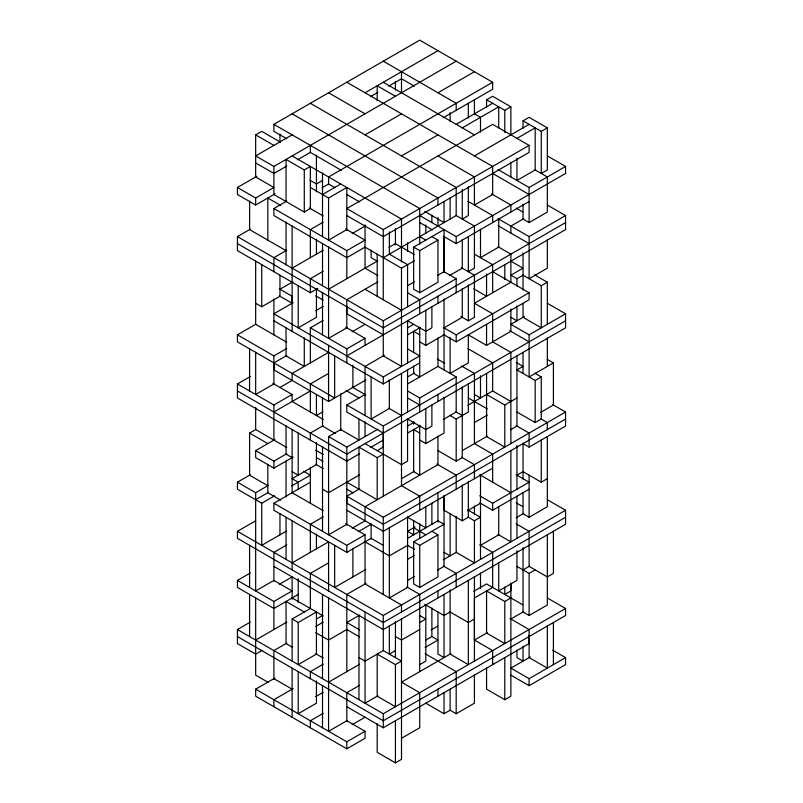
<?xml version="1.0" encoding="UTF-8"?>
<svg xmlns="http://www.w3.org/2000/svg" width="803" height="803" viewBox="0 0 803 803"><rect width="100%" height="100%" fill="white"/><g stroke="black" fill="none" stroke-linecap="round" stroke-linejoin="round"><path stroke-width="1.2" d="M262.099 650.38L255.665 654.094L237.437 643.574L237.437 629.542L250.305 622.104M359.684 453.715L346.816 461.143L237.437 397.987L237.437 383.954L250.305 376.527M249.592 390.971L249.592 348.873M255.665 352.387L255.665 394.484L273.893 383.954M273.893 440.094L273.893 405.003L237.437 383.954M273.893 384.788L273.893 355.89L286.761 348.462M286.049 327.413L286.049 355.89L304.277 366.419L304.277 337.943M286.049 201.533L286.049 159.426L304.277 169.955L310.349 166.442L310.349 208.549L304.277 212.052L273.893 194.517L273.893 166.442L255.665 155.923L292.121 134.874M292.121 717.24L292.121 668.126M292.121 569.899L292.121 520.776M272.819 383.342L292.121 394.484L292.121 401.5L323.218 419.457M304.277 212.052L304.277 169.955M310.349 586.2L310.349 608.483L292.121 619.013L292.121 661.11M310.349 362.906L310.349 340.623M323.218 320.397L310.349 327.825L310.349 341.857M322.505 531.305L322.505 447.11M322.505 334.841L322.505 292.744M328.578 590.948L328.578 541.834L292.121 562.883M328.578 345.37L328.578 401.5L273.893 369.922L273.893 362.906L286.761 355.478M359.684 488.796L346.816 496.224L346.816 503.24L383.272 524.289L565.563 419.046L565.563 412.029L552.695 404.592M346.816 525.112L346.816 459.898M346.816 328.648L346.816 306.365M401.5 611.996L401.5 604.98L365.044 583.932L365.044 534.818L345.742 523.666M365.044 415.532L365.044 366.419L384.346 355.277M371.116 376.938L371.116 419.036L389.345 408.516L389.345 380.04M377.189 100.616L377.189 85.76L395.427 96.28M237.437 636.558L383.272 720.753L565.563 615.5L565.563 608.483L383.272 713.737L383.272 727.769L529.107 643.574L529.107 629.542L509.805 618.39M273.893 566.386L383.272 629.532L565.563 524.289L565.563 510.256L383.272 615.5L383.272 650.591L401.5 661.11L395.427 664.623L377.189 654.094L377.189 696.191L395.427 706.72L395.427 664.623M565.563 412.029L383.272 517.273L383.272 594.451M383.272 496.224L383.272 431.833M456.184 292.744L456.184 278.711L383.272 320.809L383.272 355.89L401.5 366.419L401.5 268.182L365.044 247.133L346.816 257.663L273.893 215.565L273.893 208.549L286.761 201.111M401.5 619.013L401.5 759.337L395.427 762.85L377.189 752.321L377.189 723.844M401.5 373.435L401.5 485.695L419.728 496.224L419.728 510.256M407.573 251.469L407.573 242.807M425.811 233.512L425.811 224.85M444.039 495.401L444.039 510.256L462.267 520.776L468.34 517.273L468.34 481.368M444.039 272.518L444.039 236.614M462.267 239.706L462.267 268.182L449.399 275.61M492.651 664.623L492.651 650.591L474.422 640.061L474.422 597.964L492.651 587.435L492.651 552.354L479.782 544.926M510.879 309.045L510.879 331.338L486.568 345.37L486.568 324.322M492.651 319.574L492.651 341.857L510.879 352.387L510.879 443.597M498.723 127.858L498.723 106.809L462.267 127.858M486.568 668.126L486.568 689.175L504.796 699.704L510.879 696.191L510.879 583.108M510.879 450.613L510.879 541.834L498.011 534.396M510.879 176.971L510.879 162.116M516.951 650.179L516.951 657.607L523.034 661.11L523.034 646.254M516.951 158.191L516.951 180.474L535.179 169.955L535.179 127.858L516.951 138.377M523.034 479.09L523.034 443.186M529.107 635.314L529.107 657.607L547.335 668.126L547.335 626.029M522.673 443.397L529.107 447.11L529.107 433.078L516.239 425.64M553.408 664.623L553.408 622.516M274.967 193.894L255.665 205.036L237.437 194.517L237.437 187.5L255.665 198.02L273.893 187.5L255.665 176.971L255.665 134.874L261.738 131.361L279.966 141.89M286.761 138.789L273.893 131.361L273.893 124.345L419.728 40.15L492.651 82.247L492.651 89.263L443.316 117.74M365.044 92.777L437.956 50.679M370.404 96.691L377.912 92.365M388.632 86.172L401.5 78.744L414.368 86.172M237.437 187.5L256.739 176.349M273.893 166.442L456.184 61.199M286.761 166.03L273.893 173.458L255.665 162.939M297.481 159.837L310.349 152.409L341.446 170.366M365.044 134.874L401.5 113.825M437.956 92.777L474.422 71.728M322.505 180.484L316.432 183.987L309.998 180.273M492.651 82.247L328.578 176.971L328.578 183.987L335.012 187.701M317.858 288.407L310.349 292.744L237.437 250.646L237.437 236.614L250.305 229.186M322.144 187.701L328.578 183.987M322.505 194.517L340.733 183.987M486.568 107.221L486.568 99.793L492.651 96.28L510.879 106.809L510.879 135.285M310.349 187.5L328.578 198.02L346.816 187.49L346.816 230.421M401.5 155.923L437.956 134.874M456.184 124.345L492.651 103.296M486.568 99.793L504.796 110.312L510.879 106.809M323.218 222.17L310.349 229.598L310.349 257.663M286.761 250.235L273.893 257.663L273.893 271.695M523.034 120.841L529.107 117.328L547.335 127.858L547.335 169.955L541.262 173.458L541.262 131.361L523.034 120.841L523.034 128.269M346.816 229.598L328.578 240.117L328.578 198.02M474.422 155.923L529.107 124.345M292.121 268.182L323.218 250.235M352.176 233.512L365.044 226.085M541.262 131.361L547.335 127.858M279.966 289.231L292.834 281.803M273.893 208.549L346.816 250.646L365.044 240.117L345.742 228.975M529.107 145.393L492.651 124.345L346.816 208.549L383.272 229.598L529.107 145.393L529.107 152.409L383.272 236.614L346.816 215.565M255.665 303.273L261.738 306.776L279.966 296.247L279.966 275.198M323.218 271.284L310.349 278.711L310.349 292.744M334.66 355.89L334.66 397.987L237.437 341.857L237.437 334.841L255.665 324.322L286.761 342.269M293.195 302.651L273.893 313.792L383.272 376.938L419.728 355.89L407.934 349.084M388.993 247.344L395.427 243.63L414.368 254.561M328.578 289.231L377.912 260.754M383.272 257.663L456.184 215.565L456.184 187.49L310.349 103.296M431.884 236.614L437.956 240.117L437.956 282.214L419.728 292.744L413.655 289.231L413.655 247.133L444.039 229.598L444.039 271.695L437.605 275.409M315.72 310.701L323.218 306.365M413.655 247.133L419.728 250.646L437.956 240.117M498.011 169.543L529.107 187.5L565.563 166.442L565.563 173.458L456.184 236.614L419.728 215.565M377.912 281.803L346.816 299.76L346.816 313.792L383.272 334.841M401.5 268.182L414.368 260.754M443.316 236.202L456.184 243.63L529.107 201.533M407.934 285.517L414.368 281.803M523.747 218.657L510.879 226.085L510.879 233.101M346.816 327.825L328.578 338.354L328.578 247.133M523.034 204.213L523.034 219.068L529.107 222.582L547.335 212.052L547.335 176.971L534.467 169.543M352.176 331.749L365.044 324.322M328.578 352.387L292.121 373.435L292.121 380.451L280.327 387.257M498.011 218.657L529.107 236.614L565.563 215.565L565.563 229.598L346.816 355.89M310.349 327.825L346.816 348.873L365.044 338.354L365.044 345.37M565.563 222.582L383.272 327.825L237.437 243.63M273.893 405.003L292.121 394.484M328.578 373.435L310.349 383.954L310.349 412.019M407.221 328.036L413.655 324.322M273.893 412.019L310.349 390.971M407.934 334.64L420.089 327.624M522.673 268.393L510.879 275.198L516.951 278.711L523.385 274.997M267.821 485.695L249.592 475.175L249.592 433.078L255.665 429.565L286.761 447.522M510.879 282.214L474.422 303.273L492.651 313.792L492.651 320.809M444.039 327.825L462.267 317.305L462.267 288.819M328.578 401.5L365.756 380.04M419.728 341.857L425.811 345.37L444.039 334.841M460.832 316.472L468.34 320.809L474.422 317.305L474.422 275.198L461.554 267.77M293.195 457.017L273.893 468.159L255.665 457.63L255.665 450.613L274.967 439.472M322.866 411.819L316.432 415.532L316.432 394.484M443.316 327.413L456.184 334.841L529.107 292.744L529.107 299.76L456.184 341.857L443.316 334.429M523.034 275.198L541.262 285.727L547.335 282.214L547.335 324.322M383.272 433.078L346.816 412.019L346.816 405.003L365.044 394.484M273.893 320.809L383.272 383.954L419.728 362.906M323.218 425.64L310.349 433.078L310.349 440.094M407.934 376.737L414.368 373.024M274.606 495.812L261.738 503.24L237.437 489.208L237.437 482.191L250.305 474.764M255.665 450.613L273.893 461.143L286.761 453.715M407.934 383.754L437.956 366.419L456.184 376.938L456.184 412.019L443.316 419.457M524.459 316.472L510.879 324.322L529.107 334.841L565.563 313.792L565.563 327.825L346.816 454.127L237.437 390.971M346.816 524.289L328.578 534.818L328.578 436.581L341.446 429.153M237.437 482.191L255.665 492.711L268.533 485.283M407.934 391.181L419.728 397.987L456.184 376.938M255.665 499.727L268.533 492.299M328.578 436.581L346.816 447.11L377.912 429.153M346.816 405.003L383.272 426.052L565.563 320.809M291.77 485.905L309.998 475.376M382.911 545.127L371.116 538.321L346.816 552.354L273.893 510.256L273.893 503.24L310.349 482.191M370.404 447.522L383.272 440.094M407.221 426.263L413.655 422.549M565.563 517.273L383.272 622.516L237.437 538.321L237.437 531.305L255.665 520.786M377.189 450.613L383.623 446.9M407.934 432.867L420.089 425.851M523.034 366.419L516.951 369.922L535.179 380.451L541.262 376.938L541.262 419.046L535.179 422.549L516.951 412.029M358.961 489.208L358.961 447.11L377.189 457.63L383.272 454.127M467.988 405.214L492.651 390.971L510.879 401.5M359.684 474.764L328.578 492.711L322.505 489.208M449.75 415.322L456.184 419.046L468.34 412.019L468.34 383.543M540.539 412.441L553.408 405.013L553.408 362.906L529.107 376.938L529.107 334.841M419.728 440.094L425.811 443.597L444.039 433.078L444.039 397.164M286.4 531.104L261.738 545.337L261.738 503.24M474.422 422.549L487.28 415.121M486.568 394.484L504.796 405.003L516.951 397.987M323.218 516.861L310.349 524.289L310.349 552.354M286.761 544.926L273.893 552.354L273.893 581.252M401.5 478.678L414.368 471.251M298.555 594.25L273.893 608.483L237.437 587.435L237.437 580.418L250.305 572.991M462.618 450.413L487.28 436.17M437.956 450.613L456.184 461.143L462.267 457.63L462.267 387.056M510.517 429.776L516.951 426.062L516.951 355.89M352.176 528.213L365.044 520.776L365.044 506.743L437.956 464.646L437.956 436.17M358.248 531.716L371.116 524.289M279.253 584.343L292.121 576.915L292.121 599.199M273.893 503.24L346.816 545.337L365.044 534.818M328.578 562.883L310.349 573.402L310.349 587.435M492.651 468.159L383.272 531.305L346.816 510.256M529.107 447.11L565.563 426.062L565.563 419.046M237.437 580.418L273.893 601.467L292.121 590.948L273.893 580.418L255.665 590.948L255.665 492.711M415.081 526.969L407.573 531.305L413.655 534.818L413.655 520.364M407.934 538.12L437.956 520.776L444.039 524.289L413.655 541.834L413.655 583.932L419.728 587.435L437.956 576.915L437.956 534.818L431.884 531.305M516.951 475.175L523.385 471.461M365.756 569.488L334.66 587.435L334.66 545.337M407.573 545.337L389.345 555.867L365.044 541.834M467.627 510.668L480.495 503.24M255.665 640.061L286.761 622.104M413.655 541.834L419.728 545.337L437.956 534.818M479.782 495.812L492.651 503.24L529.107 482.191L516.239 474.764M292.121 619.013L298.204 622.516L316.432 611.996M366.118 583.309L346.816 594.451L346.816 671.639M407.934 559.169L414.368 555.455M467.988 517.062L474.422 520.776L480.495 517.273L467.627 509.845M479.782 502.829L492.651 510.256L529.107 489.208M523.034 471.662L541.262 482.191L547.335 478.678M316.432 619.013L322.505 615.5M286.761 643.153L273.893 650.591L273.893 679.479M315.72 626.44L323.218 622.104M407.934 580.218L414.368 576.504M443.316 559.781L456.546 552.153M516.239 517.684L523.747 513.348M359.684 615.088L346.816 622.516L359.684 629.953M437.605 570.1L444.039 566.386L444.039 496.224M480.495 545.337L498.723 534.818L498.723 506.332M523.034 492.711L523.034 513.769L529.107 517.273L547.335 506.743L547.335 436.581M328.578 597.964L328.578 731.272L346.816 720.753L365.044 731.272L365.044 738.288L346.816 748.818L255.665 696.191L255.665 689.175L274.967 678.033M323.218 664.201L310.349 671.639L310.349 678.655M293.195 688.562L273.893 699.704L273.893 706.72M419.377 622.726L425.811 619.013L419.728 615.5M473.7 591.359L486.568 583.932L522.673 604.769M328.578 682.159L359.684 664.201M383.272 650.591L365.044 661.11L358.961 657.607M419.728 629.532L401.5 640.061L395.427 636.548M450.473 611.786L444.039 615.5L424.737 604.358M523.034 569.899L529.468 566.185M315.72 696.602L323.218 692.276M395.427 650.591L389.345 654.094L389.345 625.617M431.171 629.953L437.605 626.24M516.951 566.386L529.107 573.402L535.541 569.688M425.811 640.061L431.884 636.558L431.884 608.072M359.684 685.26L346.816 692.688L346.816 721.576M425.088 647.489L437.956 640.061L431.522 636.347M474.422 619.013L468.34 622.516L450.112 611.996M504.796 601.467L504.796 643.574L486.568 633.045L486.568 590.948L504.796 601.467L510.879 597.964M323.218 713.325L310.349 720.753L310.349 727.769M419.377 664.824L425.811 661.11L425.811 605.392M377.912 695.779L365.044 703.207L365.044 611.996M450.824 653.682L401.5 682.159L419.728 692.688L419.728 727.769L401.5 738.288M474.422 640.061L487.28 632.634M510.879 619.013L523.747 611.585M523.034 547.606L523.034 611.996L529.107 615.5L547.335 604.98L547.335 534.818M352.176 724.677L365.044 717.24M255.665 689.175L346.816 741.801L365.044 731.272M530.181 656.984L510.879 668.126L529.107 678.655L565.563 657.607L565.563 664.623L529.107 685.672L510.879 675.142M425.811 703.207L444.039 713.737L450.112 710.223L450.112 689.175M450.112 710.223L456.184 713.737L474.422 703.207L474.422 674.731M383.272 61.199L456.184 103.296L456.184 110.312M474.422 113.825L480.495 117.328L480.495 132.194M547.335 155.923L565.563 166.442M383.272 82.247L474.422 134.874M346.816 82.247L492.651 166.442L492.651 194.517L474.422 205.036L474.422 176.971L437.956 155.923M492.651 173.458L529.107 194.517M547.335 205.036L565.563 215.565M328.578 92.777L365.044 113.825M491.577 193.894L510.879 205.036L510.879 212.052M516.239 208.138L522.673 211.851M467.988 201.322L492.651 215.565L492.651 222.582M498.011 225.673L529.107 243.63M292.121 113.825L437.956 198.02L437.956 205.036M455.833 215.355L474.422 226.085L474.422 268.182L468.34 271.695L468.34 237.026M498.011 246.722L510.879 254.149L510.879 282.636M273.893 124.345L419.728 208.549L419.728 244.042M424.737 211.43L444.039 222.582L444.039 201.533M510.879 261.166L522.673 267.981M534.467 274.787L547.335 282.214M419.728 222.582L432.596 230.009M474.422 254.149L492.651 264.679L492.651 292.744M255.665 134.874L273.893 145.393M292.121 155.923L401.5 219.068L401.5 261.999M492.651 271.695L529.107 292.744M547.335 303.273L565.563 313.792M346.816 194.507L359.684 201.944M419.728 236.614L425.811 240.117M443.316 271.284L456.184 278.711M473.7 288.819L486.568 296.247L486.568 273.964M510.879 317.305L516.951 320.809L516.951 305.953M309.285 207.927L323.218 215.977M509.805 330.716L529.107 341.857M280.689 205.448L267.821 198.02L267.821 240.117M377.551 261.376L371.116 257.663L371.116 250.235M547.335 359.403L553.408 362.906M377.912 275.61L365.044 268.182L365.044 224.85M407.934 292.944L419.728 299.76L419.728 313.792M468.34 334.841L486.568 345.37M516.239 362.494L522.673 366.208M534.828 373.224L541.262 376.938M365.044 289.231L401.5 310.279M467.988 348.673L492.651 362.906L492.651 390.971M286.049 250.646L249.592 229.598L249.592 201.111M407.573 320.809L425.811 331.338L431.884 327.825L431.884 306.776M419.728 334.841L413.655 331.338L413.655 352.387M237.437 236.614L383.272 320.809M461.554 366.007L474.422 373.435L474.422 443.597L492.651 454.127L492.651 482.191M437.244 358.991L444.752 363.317M540.901 418.835L547.335 422.549L547.335 429.565M315.72 295.835L323.218 300.171M474.422 394.484L480.495 397.997L480.495 375.704M279.253 288.819L292.121 296.247L292.121 303.273L279.253 295.835M345.742 327.202L365.044 338.354M468.34 397.987L487.28 408.928M455.833 411.819L462.267 415.532M407.934 398.198L419.728 405.003M352.176 387.056L365.756 394.895M388.632 408.105L401.5 415.532M407.573 419.036L425.811 429.565L431.884 426.062L431.884 405.003M547.335 499.727L565.563 510.256M346.093 390.559L358.961 397.987M419.728 433.078L413.655 429.565L413.655 471.662L419.728 475.175L419.728 425.229M461.554 457.218L474.422 464.646L474.422 478.678M237.437 334.841L273.893 355.89M479.782 474.764L510.879 492.711M516.239 502.829L522.673 506.542M436.882 464.034L456.184 475.175L456.184 489.208M516.239 523.877L529.107 531.305L529.107 566.386L547.335 576.915L553.408 573.402L553.408 531.305M340.733 429.565L358.961 440.094L358.961 419.036M365.044 443.597L401.5 464.646L407.573 461.143L407.573 418.624M335.373 433.49L322.505 426.062L322.505 397.575M315.72 450.202L323.218 454.538M316.432 457.63L322.866 461.344M315.72 464.234L323.218 468.571M346.816 482.191L377.189 499.727L377.189 457.63M407.573 517.273L425.811 527.792L425.811 506.743M547.335 597.964L565.563 608.483M249.592 433.078L267.821 443.597M292.483 457.84L286.049 454.127L286.049 425.64M346.816 489.208L353.25 492.922M413.655 527.792L425.811 534.818M303.564 471.251L309.998 474.964M346.816 496.224L383.272 517.273M444.039 552.354L450.112 555.867L450.112 513.759M292.121 471.662L298.204 475.175L298.204 433.078M407.934 545.548L414.368 549.262M443.316 565.974L456.184 573.402L456.184 587.435M292.121 492.711L323.218 510.668M552.695 650.179L565.563 657.607M280.689 500.149L267.821 492.711L267.821 464.234M406.86 587.023L419.728 594.451L419.728 671.639M237.437 531.305L383.272 615.5M425.088 653.682L456.184 671.639L456.184 713.737M292.121 597.964L323.218 615.921M359.684 636.97L346.816 629.532L328.578 640.061L315.72 632.634M304.277 611.996L286.049 601.467L286.049 643.574L292.483 647.288M315.72 653.682L323.218 658.018M237.437 629.542L383.272 713.737M346.816 706.72L383.272 727.769M273.893 678.655L292.121 689.175M268.533 682.57L255.665 675.142L255.665 597.964M547.335 239.706L547.335 268.182L529.107 278.711L529.107 236.614M547.335 337.943L547.335 366.419M541.262 285.727L541.262 327.825L523.034 317.305L523.034 303.685M541.262 440.094L541.262 482.191M535.179 380.451L535.179 422.549M529.107 187.5L529.107 222.582M529.107 475.175L529.107 517.273M529.107 573.402L529.107 615.5M529.107 678.655L529.107 685.672M523.034 252.915L523.034 290.064M523.034 352.387L523.034 373.435M516.951 278.711L516.951 286.139M516.951 445.454L516.951 489.208M516.951 496.224L516.951 538.321M516.951 550.707L516.951 580.418L498.723 590.948L498.723 562.471M510.879 584.755L510.879 590.948L504.796 594.451L504.796 587.023M504.796 110.312L504.796 132.605M504.796 264.679L504.796 279.534M504.796 405.003L504.796 447.11L486.568 436.581L486.568 373.435M504.796 657.607L504.796 699.704M498.723 218.657L498.723 247.133L480.495 257.663L480.495 229.186M492.651 503.24L492.651 510.256M480.495 474.764L480.495 559.37M480.495 572.991L480.495 588.268M474.422 99.793L474.422 114.648M474.422 505.92L474.422 514.593M474.422 520.776L474.422 562.883L456.184 552.354L456.184 516.449M474.422 576.915L474.422 661.11M468.34 103.296L468.34 118.161M468.34 186.667L468.34 215.565L462.267 219.068L462.267 189.357M468.34 284.904L468.34 320.809M468.34 334.429L468.34 362.906L450.112 373.435L450.112 337.521M468.34 580.418L468.34 664.623L450.112 654.094L450.112 589.703M462.267 484.871L462.267 520.776M456.184 236.614L456.184 243.63M456.184 334.841L456.184 341.857M456.184 419.046L456.184 461.143M450.112 112.581L450.112 121.253M450.112 198.02L450.112 219.068M444.039 298.937L444.039 369.922M444.039 594.451L444.039 657.607L437.956 654.094L437.956 611.996M444.039 692.688L444.039 713.737M437.956 217.422L437.956 226.085M437.956 296.247L437.956 303.263M437.956 337.943L437.956 366.419M437.956 394.484L437.956 401.5M437.956 492.711L437.956 522.02M437.956 590.948L437.956 597.964M437.956 689.175L437.956 696.191M431.884 215.144L431.884 222.582M431.884 503.24L431.884 524.289M425.811 310.279L425.811 345.37M425.811 408.516L425.811 443.597M419.728 250.646L419.728 292.744M419.728 327.002L419.728 376.938L413.655 373.435L413.655 366.007M419.728 397.987L419.728 412.019M419.728 523.877L419.728 538.733M419.728 545.337L419.728 587.435M413.655 421.726L413.655 424.205M407.573 306.776L407.573 264.679L389.345 254.149L389.345 231.866M407.573 320.397L407.573 362.906M407.573 369.922L407.573 412.019M407.573 516.861L407.573 587.435L389.345 597.964L389.345 527.38M401.5 71.728L401.5 92.365M395.427 81.424L395.427 90.087M395.427 228.765L395.427 244.865M395.427 621.693L395.427 657.607M395.427 720.753L395.427 762.85M383.272 229.598L383.272 299.76M383.272 376.938L383.272 383.954M383.272 426.052L383.272 447.522M377.189 254.149L377.189 296.247M371.116 523.877L371.116 539.144M365.044 421.726L365.044 436.581M358.961 615.5L358.961 699.704M352.888 365.174L352.888 387.468M352.888 548.429L352.888 576.915M346.816 250.646L346.816 278.711M346.816 348.873L346.816 362.906M346.816 447.11L346.816 461.143M346.816 545.337L346.816 552.354M346.816 741.801L346.816 748.818M340.733 393.661L340.733 430.388M322.505 173.046L322.505 236.614M322.505 243.63L322.505 285.727M322.505 292.332L322.505 299.76M322.505 594.451L322.505 678.655M322.505 685.672L322.505 727.769M316.432 155.099L316.432 191.827M316.432 239.294L316.432 254.149M316.432 288.407L316.432 317.305L298.204 327.825L298.204 285.727M316.432 442.363L316.432 464.646L292.121 478.678L298.204 482.191L298.204 489.619M316.432 533.985L316.432 548.85M316.432 611.585L316.432 654.094L298.204 664.623L298.204 622.516M316.432 680.924L316.432 703.207L298.204 713.737L298.204 671.639M310.349 145.393L310.349 152.409M310.349 467.336L310.349 503.24M298.204 578.772L298.204 602.3M292.121 226.085L292.121 331.338M292.121 429.565L292.121 493.544M286.049 222.17L286.049 264.679M286.049 461.143L286.049 497.047M286.049 517.273L286.049 559.37M279.966 134.051L279.966 142.713M279.966 513.759L279.966 534.818M273.893 298.937L273.893 334.841M273.893 461.143L273.893 468.159M273.893 601.467L273.893 629.542M261.738 264.679L261.738 306.776M255.665 198.02L255.665 205.036M255.665 261.166L255.665 324.322M255.665 407.282L255.665 429.565M249.592 545.337L249.592 587.435M249.592 594.451L249.592 636.558"/></g></svg>
